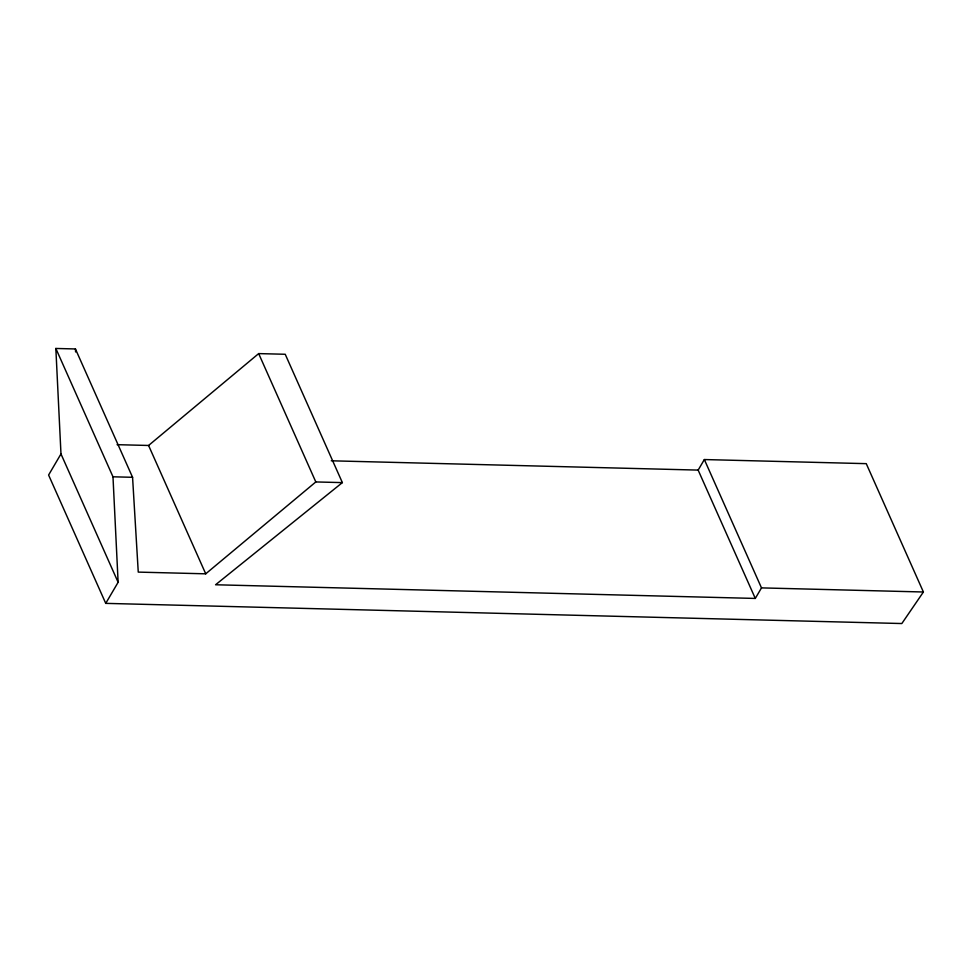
<?xml version="1.0" encoding="UTF-8"?>
<svg xmlns="http://www.w3.org/2000/svg" width="972" height="972" viewBox="0 0 972 972"><rect width="100%" height="100%" fill="white"/><g stroke="black" fill="none" stroke-linecap="round" stroke-linejoin="round"><path stroke-width="1.46" d="M342.363 482.61L315.815 481.942L205.724 573.82L138.255 572.107L132.569 477.301L75.427 348.96L55.841 348.462L60.981 453.948L48.6 475.029L105.741 603.369L901.834 623.538L923.4 591.997L866.259 463.656L704.348 459.549L698.151 470.096L755.293 598.436L215.577 584.767L342.363 482.61L285.221 354.27L258.674 353.601L148.582 445.468L117.09 444.678M105.741 603.369L118.122 582.289L112.983 476.802L55.841 348.462M755.293 598.436L761.489 587.89L704.348 459.549M331.27 460.801L698.151 470.096M112.983 476.802L132.569 477.301M761.489 587.89L923.4 591.997M258.674 353.601L315.815 481.942M148.582 445.468L205.724 573.82M60.981 453.948L118.122 582.289M75.427 348.96L75.609 351.973"/></g></svg>
